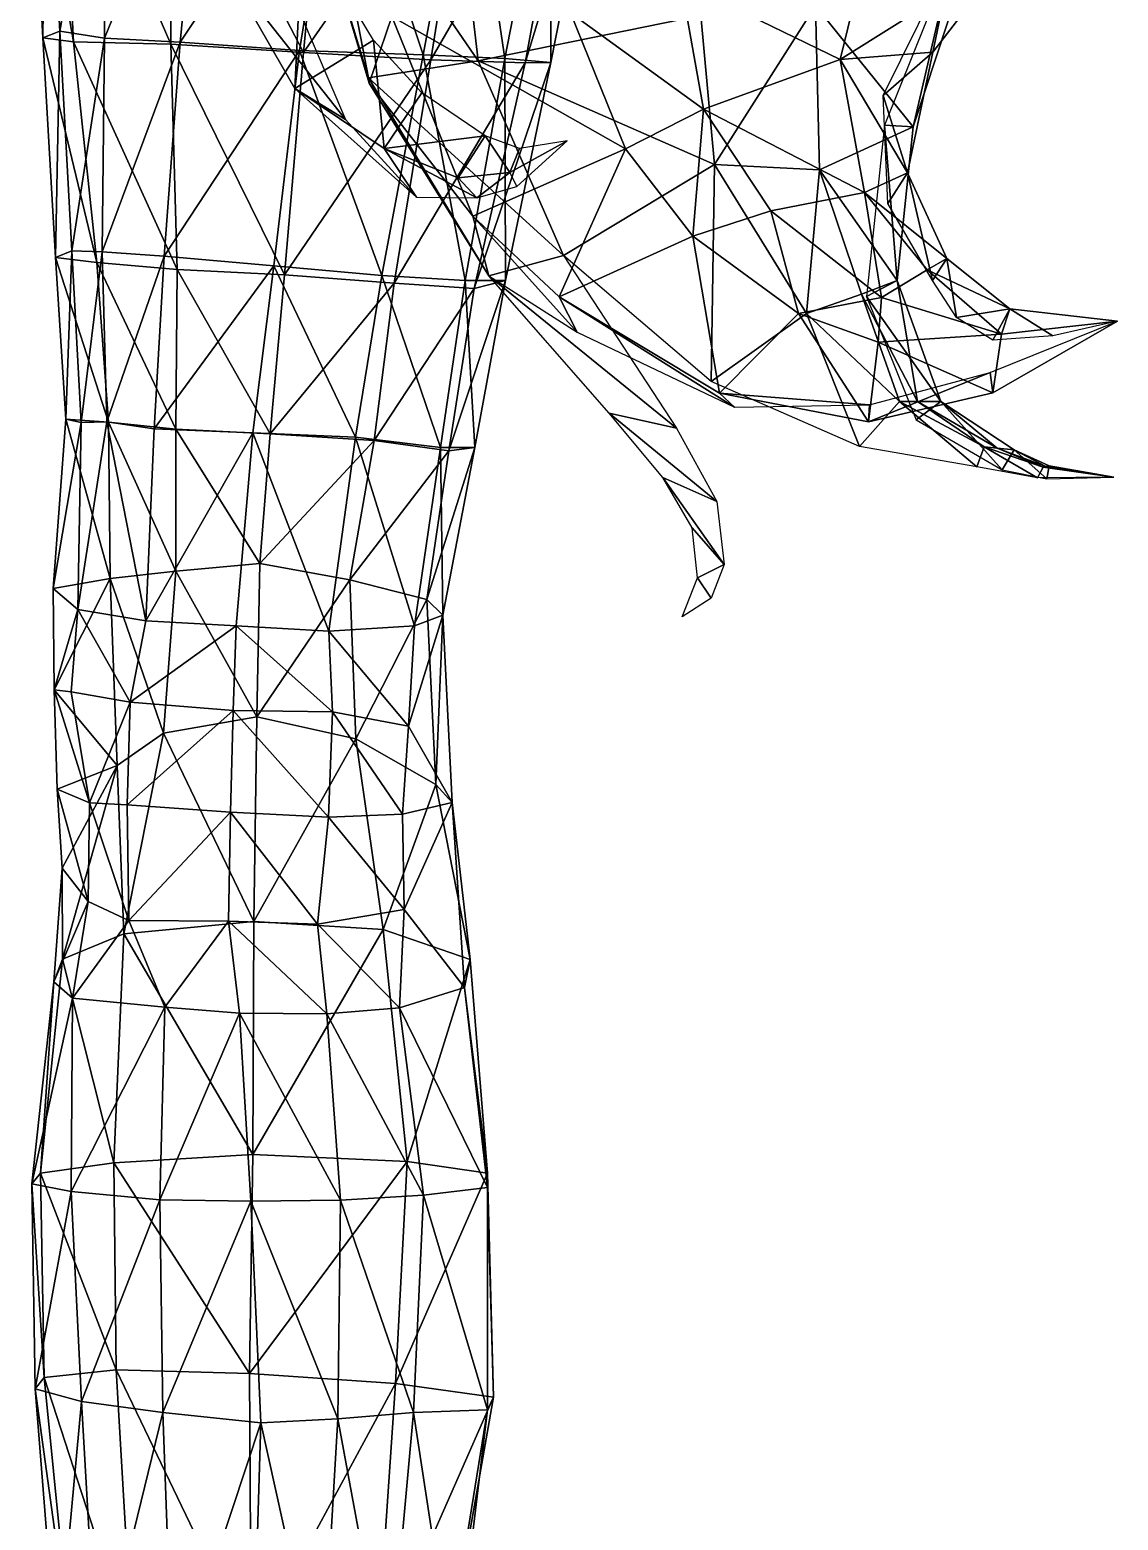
# Model space of a CAD drawing. Extents: x -64 to 64, y 0 to 156.
# Drawn here: x 0.86 to 22.85, y 29.97 to 60.08 of the extents above; entities that cross this region are included whole.
import ezdxf

# ---------------------------------------------------------------- set-up
doc = ezdxf.new("R2010")
doc.units = 0
doc.layers.add('Leg', color=250, linetype='CONTINUOUS')
doc.layers.add('tail_bottom', color=250, linetype='CONTINUOUS')

msp = doc.modelspace()

# ---------------------------------------------------------------- meshes
at = {"layer": 'Leg', "color": 250}
mesh = msp.add_polyface(dxfattribs=at)
corners = [(1.710765, 55.619797, 2.133038), (1.468453, 60.054703, 2.506364), (2.369058, 59.915237, 4.457264), (8.806561, 59.576878, 5.607757), (6.309963, 59.667282, 6.46946), (7.114651, 64.665298, 7.245974), (9.72285, 64.436989, 6.240573), (10.459458, 59.499249, 3.721655), (11.398246, 64.337853, 4.048171), (3.693725, 64.824677, -5.379022), (3.712739, 59.790085, -4.886737), (6.387239, 59.626183, -5.375939), (6.862125, 64.649475, -5.789325), (10.713136, 70.451401, 6.877969), (12.16193, 70.250458, 4.217769), (12.34294, 64.272606, 1.04137), (3.578871, 55.507553, 5.152336), (3.896261, 59.83437, 5.890963), (4.387649, 64.873382, 6.759276), (2.345546, 64.952354, 5.193979), (11.386553, 59.418404, 0.859954), (10.870247, 59.415352, -2.120245), (11.778334, 64.347458, -2.02253), (13.348325, 70.109413, 1.287169), (9.755929, 64.46991, -4.505928), (12.743519, 70.008461, -1.825428), (8.964642, 59.474709, -4.224942), (1.742843, 59.839607, -3.223634), (1.486229, 64.932007, -3.153019), (0.861736, 64.891167, 0.398883), (1.123449, 59.918663, 0.007266), (2.216055, 55.380211, -3.057259), (1.186241, 65.021904, 2.95028), (1.38386, 55.478653, -0.395459), (3.839552, 55.239388, -4.54806), (2.325167, 55.598823, 3.532937)]
mesh.append_faces([[corners[k] for k in face] for face in [(0, 1, 2), (3, 4, 5), (3, 5, 6), (7, 3, 6), (7, 6, 8), (9, 10, 11), (9, 11, 12), (13, 8, 6), (14, 15, 8), (16, 17, 4), (5, 4, 17), (5, 17, 18), (2, 19, 18), (2, 18, 17), (20, 7, 8), (20, 8, 15), (21, 20, 15), (21, 15, 22), (23, 22, 15), (24, 22, 25), (26, 21, 22), (26, 22, 24), (24, 12, 11), (24, 11, 26), (27, 28, 29), (27, 29, 30), (31, 27, 30), (19, 2, 1), (19, 1, 32), (1, 33, 30), (32, 1, 30), (32, 30, 29), (10, 9, 28), (10, 28, 27), (27, 34, 10), (35, 2, 17)]], dxfattribs={"color": 250})
mesh = msp.add_polyface(dxfattribs=at)
corners = [(2.369058, 59.915237, 4.457264), (2.325167, 55.598823, 3.532937), (1.710765, 55.619797, 2.133038), (7.43878, 51.850655, 4.433191), (5.789573, 55.314373, 5.834235), (7.971072, 55.116062, 4.939634), (6.309963, 59.667282, 6.46946), (8.806561, 59.576878, 5.607757), (3.371679, 52.020347, 4.649296), (3.578871, 55.507553, 5.152336), (10.459458, 59.499249, 3.721655), (9.658069, 55.016838, 3.265132), (9.160977, 51.645432, 2.942891), (10.472764, 55.016792, 0.451931), (9.855071, 51.64539, 0.209489), (11.386553, 59.418404, 0.859954), (10.870247, 59.415352, -2.120245), (9.839858, 54.856846, -2.157165), (8.964642, 59.474709, -4.224942), (8.223155, 54.960213, -3.844064), (7.819063, 51.786614, -3.831009), (9.325467, 51.573444, -2.285709), (5.713861, 51.917992, -4.758607), (6.003652, 55.130589, -5.006362), (3.839552, 55.239388, -4.54806), (6.387239, 59.626183, -5.375939), (3.712739, 59.790085, -4.886737), (2.216055, 55.380211, -3.057259), (1.123449, 59.918663, 0.007266), (1.38386, 55.478653, -0.395459), (1.586968, 52.21595, -0.748104), (1.896373, 52.147694, 1.699997), (1.468453, 60.054703, 2.506364), (1.742843, 59.839607, -3.223634), (2.452763, 52.156208, -3.165905), (2.419976, 52.163517, 3.098095), (3.896261, 59.83437, 5.890963), (3.810161, 52.010994, -4.448905)]
mesh.append_faces([[corners[k] for k in face] for face in [(0, 1, 2), (3, 4, 5), (5, 4, 6), (5, 6, 7), (8, 9, 4), (9, 6, 4), (7, 10, 11), (7, 11, 5), (5, 11, 12), (11, 13, 14), (13, 11, 10), (13, 10, 15), (15, 16, 17), (15, 17, 13), (16, 18, 19), (16, 19, 17), (17, 19, 20), (21, 13, 17), (22, 23, 24), (23, 25, 26), (23, 26, 24), (23, 19, 18), (23, 18, 25), (22, 19, 23), (27, 28, 29), (30, 29, 2), (30, 2, 31), (32, 2, 29), (33, 27, 24), (29, 30, 34), (29, 34, 27), (31, 2, 1), (31, 1, 35), (35, 1, 9), (1, 36, 9), (37, 24, 27)]], dxfattribs={"color": 250})
mesh = msp.add_polyface(dxfattribs=at)
corners = [(3.371679, 52.020347, 4.649296), (3.202974, 48.141445, 4.016771), (2.419976, 52.163517, 3.098095), (1.831671, 48.367504, 1.634381), (1.896373, 52.147694, 1.699997), (1.352141, 46.749508, -0.838607), (2.483067, 48.996414, -3.293785), (1.336877, 48.792545, -0.936045), (7.43878, 51.850655, 4.433191), (5.368381, 51.938061, 5.306993), (5.789573, 55.314373, 5.834235), (9.20198, 48.254482, -0.005752), (8.636173, 48.040936, 2.447274), (9.160977, 51.645432, 2.942891), (9.855071, 51.64539, 0.209489), (1.586968, 52.21595, -0.748104), (2.452763, 52.156208, -3.165905), (3.810265, 49.147709, -4.08769), (3.810161, 52.010994, -4.448905), (5.510664, 49.297199, -4.666296), (5.713861, 51.917992, -4.758607), (7.328667, 48.971024, -3.625294), (7.819063, 51.786614, -3.831009), (8.88037, 48.574352, -2.31469), (9.325467, 51.573444, -2.285709), (6.900175, 47.930256, 4.131068), (5.032376, 48.040268, 5.203369), (5.446832, 46.201382, -5.218451), (7.971072, 55.116062, 4.939634), (9.658069, 55.016838, 3.265132), (9.839858, 54.856846, -2.157165), (10.472764, 55.016792, 0.451931), (3.839552, 55.239388, -4.54806), (8.223155, 54.960213, -3.844064), (3.578871, 55.507553, 5.152336), (2.216055, 55.380211, -3.057259)]
mesh.append_faces([[corners[k] for k in face] for face in [(0, 1, 2), (2, 3, 4), (2, 1, 3), (5, 6, 7), (8, 9, 10), (11, 12, 13), (11, 13, 14), (4, 3, 7), (4, 7, 15), (16, 6, 17), (16, 17, 18), (18, 17, 19), (18, 19, 20), (19, 21, 22), (19, 22, 20), (21, 23, 24), (21, 24, 22), (25, 26, 9), (25, 9, 8), (17, 27, 19), (1, 0, 9), (1, 9, 26), (0, 10, 9), (28, 13, 8), (8, 13, 12), (8, 12, 25), (23, 11, 14), (23, 14, 24), (29, 14, 13), (30, 22, 24), (24, 14, 31), (20, 32, 18), (20, 22, 33), (2, 34, 0), (15, 7, 6), (15, 6, 16), (18, 35, 16)]], dxfattribs={"color": 250})
mesh = msp.add_polyface(dxfattribs=at)
corners = [(2.886665, 46.499256, 4.280714), (1.831671, 48.367504, 1.634381), (3.202974, 48.141445, 4.016771), (2.82685, 44.420963, 3.984919), (2.070648, 44.462337, 1.800319), (1.694456, 46.708626, 1.923176), (8.508964, 46.011646, 2.505712), (9.392247, 44.473732, -0.286088), (8.39125, 44.237362, 2.393316), (8.636173, 48.040936, 2.447274), (9.20198, 48.254482, -0.005752), (2.624621, 45.21822, -3.345842), (2.483067, 48.996414, -3.293785), (1.352141, 46.749508, -0.838607), (1.415302, 44.74007, -0.88879), (1.336877, 48.792545, -0.936045), (3.564133, 45.86858, -4.723047), (3.810265, 49.147709, -4.08769), (5.386714, 42.067528, -6.434617), (5.446832, 46.201382, -5.218451), (7.448234, 45.753693, -4.305048), (7.328667, 48.971024, -3.625294), (5.510664, 49.297199, -4.666296), (9.063635, 44.831314, -2.819952), (8.88037, 48.574352, -2.31469), (4.970567, 46.328575, 5.301113), (4.912652, 44.276485, 5.014119), (6.977266, 46.302467, 4.41951), (6.896451, 44.172977, 4.090118), (5.032376, 48.040268, 5.203369), (6.900175, 47.930256, 4.131068)]
mesh.append_faces([[corners[k] for k in face] for face in [(0, 1, 2), (0, 3, 4), (5, 0, 4), (5, 1, 0), (6, 7, 8), (6, 9, 10), (6, 10, 7), (11, 12, 13), (11, 13, 14), (13, 5, 4), (13, 4, 14), (1, 5, 13), (1, 13, 15), (16, 17, 12), (16, 12, 11), (18, 19, 16), (17, 16, 19), (18, 20, 19), (19, 20, 21), (19, 21, 22), (20, 23, 24), (20, 24, 21), (25, 26, 3), (25, 3, 0), (25, 27, 28), (25, 28, 26), (29, 25, 0), (29, 0, 2), (27, 25, 29), (27, 29, 30), (6, 27, 30), (6, 30, 9), (8, 28, 27), (8, 27, 6), (10, 24, 23), (10, 23, 7)]], dxfattribs={"color": 250})
mesh = msp.add_polyface(dxfattribs=at)
corners = [(2.864433, 42.085972, 3.120105), (2.070648, 44.462337, 1.800319), (2.82685, 44.420963, 3.984919), (3.590823, 40.336781, 2.655735), (1.724323, 40.519363, 0.953434), (9.756715, 41.301556, -3.252412), (9.641309, 40.734085, -0.769765), (9.392247, 44.473732, -0.286088), (1.514405, 43.146969, -1.192181), (1.344008, 40.845566, -1.336767), (1.521908, 41.303753, -3.82167), (2.042431, 42.468056, 1.273902), (8.425532, 42.306973, 1.866), (8.331723, 40.32468, 1.253334), (8.39125, 44.237362, 2.393316), (6.673733, 42.013184, 3.361704), (6.863224, 40.204289, 2.698436), (9.063635, 44.831314, -2.819952), (2.624621, 45.21822, -3.345842), (1.415302, 44.74007, -0.88879), (4.874533, 42.070488, 4.102905), (5.095624, 40.215092, 3.547536), (2.759315, 41.816925, -5.868715), (3.564133, 45.86858, -4.723047), (5.386714, 42.067528, -6.434617), (8.001414, 41.904038, -5.422216), (7.448234, 45.753693, -4.305048), (5.368315, 37.359539, -7.134446), (8.483115, 37.215649, -6.080245), (4.912652, 44.276485, 5.014119), (6.896451, 44.172977, 4.090118)]
mesh.append_faces([[corners[k] for k in face] for face in [(0, 1, 2), (0, 3, 4), (5, 6, 7), (8, 9, 10), (11, 0, 4), (11, 1, 0), (12, 6, 13), (12, 14, 7), (12, 7, 6), (15, 12, 13), (15, 13, 16), (17, 5, 7), (18, 19, 8), (18, 8, 10), (3, 0, 20), (3, 20, 21), (9, 8, 11), (9, 11, 4), (11, 8, 19), (11, 19, 1), (22, 23, 18), (22, 18, 10), (24, 23, 22), (24, 25, 26), (17, 26, 25), (17, 25, 5), (27, 24, 22), (5, 25, 28), (25, 24, 27), (0, 2, 29), (0, 29, 20), (20, 15, 16), (20, 16, 21), (15, 20, 29), (15, 29, 30), (30, 14, 12), (30, 12, 15)]], dxfattribs={"color": 250})
mesh = msp.add_polyface(dxfattribs=at)
corners = [(5.300922, 32.936138, -7.245019), (8.483115, 37.215649, -6.080245), (5.368315, 37.359539, -7.134446), (2.559815, 37.189335, -6.811745), (10.232022, 32.458363, -4.570516), (10.108815, 36.693775, -1.749841), (10.106715, 36.984165, -4.185443), (8.250722, 32.734146, -6.444218), (2.608122, 33.008533, -6.68762), (1.075815, 36.980644, -4.785744), (7.086223, 32.018597, 1.751787), (5.324815, 36.415394, 2.67046), (7.137615, 36.438896, 2.04546), (1.149822, 32.853145, -4.797519), (2.759315, 41.816925, -5.868715), (1.521908, 41.303753, -3.82167), (9.756715, 41.301556, -3.252412), (8.001414, 41.904038, -5.422216), (10.107223, 32.200878, -2.144914), (8.813516, 36.535488, 0.31206), (0.970222, 32.627357, -2.470218), (0.904315, 36.767662, -2.364043), (1.698715, 36.608177, 0.113059), (8.611722, 32.146484, -0.075514), (3.547922, 32.144886, 1.488286), (3.491515, 36.443188, 1.72036), (1.902622, 32.368973, -0.202816), (3.590823, 40.336781, 2.655735), (5.095624, 40.215092, 3.547536), (6.863224, 40.204289, 2.698436), (8.331723, 40.32468, 1.253334), (9.641309, 40.734085, -0.769765), (1.724323, 40.519363, 0.953434), (1.344008, 40.845566, -1.336767)]
mesh.append_faces([[corners[k] for k in face] for face in [(0, 1, 2), (0, 2, 3), (4, 5, 6), (7, 1, 0), (8, 3, 9), (8, 0, 3), (10, 11, 12), (8, 9, 13), (3, 14, 15), (3, 15, 9), (2, 14, 3), (16, 1, 6), (17, 2, 1), (18, 19, 5), (20, 21, 22), (23, 12, 19), (24, 25, 11), (26, 22, 25), (13, 9, 21), (25, 27, 28), (25, 28, 11), (28, 29, 12), (28, 12, 11), (29, 30, 19), (29, 19, 12), (5, 19, 30), (5, 30, 31), (31, 16, 6), (31, 6, 5), (6, 1, 7), (22, 32, 27), (22, 27, 25), (32, 22, 21), (32, 21, 33), (33, 21, 9), (33, 9, 15)]], dxfattribs={"color": 250})
mesh = msp.add_polyface(dxfattribs=at)
corners = [(8.250722, 32.734146, -6.444218), (7.867631, 27.08095, -5.937184), (10.232022, 32.458363, -4.570516), (6.753431, 26.39419, 1.248321), (5.526922, 31.935898, 2.557487), (7.086223, 32.018597, 1.751787), (10.107223, 32.200878, -2.144914), (10.108815, 36.693775, -1.749841), (9.250631, 26.908959, -4.526783), (5.300922, 32.936138, -7.245019), (2.608122, 33.008533, -6.68762), (5.334631, 27.328239, -6.620486), (9.446032, 26.683073, -2.387381), (8.103031, 26.510384, -0.28348), (8.611722, 32.146484, -0.075514), (5.324815, 36.415394, 2.67046), (5.359531, 26.373491, 1.969821), (3.750631, 26.561785, 1.100619), (2.933031, 27.358742, -5.943386), (3.547922, 32.144886, 1.488286), (1.416331, 27.031261, -2.362384), (2.300638, 22.775351, -4.141758), (1.707431, 27.243847, -4.410786), (8.813516, 36.535488, 0.31206), (0.970222, 32.627357, -2.470218), (1.698715, 36.608177, 0.113059), (1.902622, 32.368973, -0.202816), (7.137615, 36.438896, 2.04546), (3.491515, 36.443188, 1.72036), (1.149822, 32.853145, -4.797519), (0.904315, 36.767662, -2.364043), (2.230931, 26.744474, -0.312582), (3.341838, 22.880243, -5.440559), (5.263038, 22.862844, -6.170759), (10.106715, 36.984165, -4.185443)]
mesh.append_faces([[corners[k] for k in face] for face in [(0, 1, 2), (3, 4, 5), (2, 6, 7), (2, 1, 8), (9, 10, 11), (12, 13, 14), (14, 6, 12), (4, 15, 5), (4, 16, 17), (11, 10, 18), (16, 4, 3), (17, 19, 4), (20, 21, 22), (6, 14, 23), (24, 25, 26), (14, 5, 27), (19, 15, 4), (26, 28, 19), (29, 30, 24), (20, 24, 26), (20, 26, 31), (13, 3, 5), (13, 5, 14), (31, 26, 19), (31, 19, 17), (22, 29, 24), (22, 24, 20), (22, 32, 18), (18, 10, 29), (18, 29, 22), (33, 1, 11), (6, 2, 8), (6, 8, 12), (34, 0, 2), (0, 9, 11), (0, 11, 1), (33, 11, 18)]], dxfattribs={"color": 250})
at = {"layer": 'tail_bottom', "color": 250}
mesh = msp.add_polyface(dxfattribs=at)
corners = [(14.415241, 60.371999, -10.865523), (14.691942, 57.36369, -12.614028), (9.921528, 59.457994, -12.684228), (15.016242, 64.186608, -9.347518), (14.415241, 60.371999, -10.865523), (9.400026, 63.917208, -11.029922), (9.921528, 59.457994, -12.684228), (9.400026, 63.917208, -11.029922), (14.415241, 60.371999, -10.865523), (9.921528, 59.457994, -12.684228), (11.644634, 55.522584, -14.573432), (7.702423, 59.111994, -18.467743), (9.921528, 59.457994, -12.684228), (6.73882, 64.095111, -17.29954), (9.400026, 63.917208, -11.029922), (7.702423, 59.111994, -18.467743), (6.73882, 64.095111, -17.29954), (9.921528, 59.457994, -12.684228), (9.81203, 56.313886, -23.295258), (12.898138, 57.675991, -24.856661), (8.177724, 60.3528, -23.719957), (12.898138, 57.675991, -24.856661), (14.469242, 58.476391, -23.533558), (11.787635, 60.426098, -26.026663), (12.898138, 57.675991, -24.856661), (11.787635, 60.426098, -26.026663), (8.177724, 60.3528, -23.719957), (11.787635, 60.426098, -26.026663), (14.469242, 58.476391, -23.533558), (14.01174, 61.054195, -24.787561), (9.81203, 56.313886, -23.295258), (8.177724, 60.3528, -23.719957), (7.716923, 59.005396, -20.144447), (14.469242, 58.476391, -23.533558), (17.229149, 59.478893, -23.726957), (14.01174, 61.054195, -24.787561), (6.214519, 58.898195, -22.201454), (4.799715, 61.358603, -20.068348), (7.236422, 58.26969, -20.87505), (6.016018, 61.148898, -18.851744), (7.236422, 58.26969, -20.87505), (4.799715, 61.358603, -20.068348), (6.214519, 58.898195, -22.201454), (7.801524, 59.8701, -23.346357), (6.375119, 62.233904, -21.515652), (4.799715, 61.358603, -20.068348), (6.214519, 58.898195, -22.201454), (6.375119, 62.233904, -21.515652), (8.022825, 57.687193, -24.169859), (7.801524, 59.8701, -23.346357), (6.214519, 58.898195, -22.201454), (8.022825, 57.687193, -24.169859), (8.779727, 58.810495, -24.63316), (7.801524, 59.8701, -23.346357), (8.022825, 57.687193, -24.169859), (10.062831, 57.942792, -26.124563), (8.779727, 58.810495, -24.63316), (6.375119, 62.233904, -21.515652), (5.490917, 64.934413, -20.154947), (4.799715, 61.358603, -20.068348), (4.081313, 64.476711, -18.583044), (4.799715, 61.358603, -20.068348), (5.490917, 64.934413, -20.154947), (4.081313, 64.476711, -18.583044), (5.290716, 64.476108, -17.36574), (6.016018, 61.148898, -18.851744), (4.799715, 61.358603, -20.068348), (4.081313, 64.476711, -18.583044), (6.016018, 61.148898, -18.851744), (14.01174, 61.054195, -24.787561), (13.711939, 63.444904, -26.025164), (11.787635, 60.426098, -26.026663), (11.129433, 63.563706, -26.991367), (11.787635, 60.426098, -26.026663), (13.711939, 63.444904, -26.025164), (13.711939, 63.444904, -26.025164), (13.75174, 66.058205, -27.087566), (11.129433, 63.563706, -26.991367), (18.369551, 63.580504, -26.576164), (13.75174, 66.058205, -27.087566), (13.711939, 63.444904, -26.025164), (11.787635, 60.426098, -26.026663), (11.129433, 63.563706, -26.991367), (8.177724, 60.3528, -23.719957), (7.636323, 63.220907, -24.412859), (8.177724, 60.3528, -23.719957), (11.129433, 63.563706, -26.991367), (11.129433, 63.563706, -26.991367), (7.520422, 66.53702, -24.800959), (7.636323, 63.220907, -24.412859), (6.002218, 65.406108, -20.483648), (6.73882, 64.095111, -17.29954), (6.79562, 62.111803, -20.404247), (7.636323, 63.220907, -24.412859), (6.002218, 65.406108, -20.483648), (6.79562, 62.111803, -20.404247), (7.702423, 59.111994, -18.467743), (7.716923, 59.005396, -20.144447), (6.79562, 62.111803, -20.404247), (6.73882, 64.095111, -17.29954), (7.702423, 59.111994, -18.467743), (6.79562, 62.111803, -20.404247), (8.177724, 60.3528, -23.719957), (7.636323, 63.220907, -24.412859), (6.79562, 62.111803, -20.404247), (7.716923, 59.005396, -20.144447), (8.177724, 60.3528, -23.719957), (6.79562, 62.111803, -20.404247), (14.01174, 61.054195, -24.787561), (17.785052, 61.743201, -25.286261), (13.711939, 63.444904, -26.025164), (15.016242, 64.186608, -9.347518), (17.247049, 64.015511, -12.068926), (14.415241, 60.371999, -10.865523), (16.736747, 60.569096, -12.854028), (14.415241, 60.371999, -10.865523), (17.247049, 64.015511, -12.068926), (16.812248, 57.254787, -14.080531), (14.691942, 57.36369, -12.614028), (16.736747, 60.569096, -12.854028), (14.415241, 60.371999, -10.865523), (16.736747, 60.569096, -12.854028), (14.691942, 57.36369, -12.614028)]
mesh.append_faces([[corners[k] for k in face] for face in [(0, 1, 2), (3, 4, 5), (6, 7, 8), (9, 10, 11), (12, 13, 14), (15, 16, 17), (18, 19, 20), (21, 22, 23), (24, 25, 26), (27, 28, 29), (30, 31, 32), (33, 34, 35), (36, 37, 38), (39, 40, 41), (42, 43, 44), (45, 46, 47), (48, 49, 50), (51, 52, 53), (54, 55, 56), (57, 58, 59), (60, 61, 62), (63, 64, 65), (66, 67, 68), (69, 70, 71), (72, 73, 74), (75, 76, 77), (78, 79, 80), (81, 82, 83), (84, 85, 86), (87, 88, 89), (90, 91, 92), (93, 94, 95), (96, 97, 98), (99, 100, 101), (102, 103, 104), (105, 106, 107), (108, 109, 110), (111, 112, 113), (114, 115, 116), (117, 118, 119), (120, 121, 122)]], dxfattribs={"color": 250})
mesh = msp.add_polyface(dxfattribs=at)
corners = [(18.126951, 58.157489, -17.612343), (18.381252, 55.017581, -15.544436), (18.704853, 58.122589, -14.978134), (18.126951, 58.157489, -17.612343), (17.764452, 54.694183, -17.128639), (18.381252, 55.017581, -15.544436), (18.066653, 54.675582, -24.011559), (15.831046, 56.425884, -23.341757), (16.389147, 54.347377, -24.195358), (18.066653, 54.675582, -24.011559), (16.389147, 54.347377, -24.195358), (18.001152, 53.768477, -24.318459), (19.869255, 61.655799, -14.343033), (19.521456, 61.630302, -18.018642), (18.704853, 58.122589, -14.978134), (18.126951, 58.157489, -17.612343), (18.704853, 58.122589, -14.978134), (19.521456, 61.630302, -18.018642), (19.521456, 61.630302, -18.018642), (19.869255, 61.655799, -14.343033), (21.085859, 64.496909, -14.151232), (21.085859, 64.496909, -14.151232), (21.690761, 65.065207, -18.033642), (19.521456, 61.630302, -18.018642), (20.634659, 61.613795, -22.601156), (19.104954, 59.633491, -21.795351), (19.521456, 61.630302, -18.018642), (19.104954, 59.633491, -21.795351), (18.101452, 58.753787, -18.461344), (19.521456, 61.630302, -18.018642), (18.191952, 56.575385, -19.507246), (18.101452, 58.753787, -18.461344), (18.591654, 57.190085, -21.817753), (19.104954, 59.633491, -21.795351), (18.591654, 57.190085, -21.817753), (18.101452, 58.753787, -18.461344), (18.591654, 57.190085, -21.817753), (19.387356, 55.45988, -22.699156), (19.100155, 55.014281, -20.946949), (19.100155, 55.014281, -20.946949), (18.191952, 56.575385, -19.507246), (18.591654, 57.190085, -21.817753), (17.785052, 61.743201, -25.286261), (14.01174, 61.054195, -24.787561), (17.229149, 59.478893, -23.726957), (17.785052, 61.743201, -25.286261), (17.229149, 59.478893, -23.726957), (20.634659, 61.613795, -22.601156), (19.104954, 59.633491, -21.795351), (20.634659, 61.613795, -22.601156), (17.229149, 59.478893, -23.726957), (19.104954, 59.633491, -21.795351), (17.229149, 59.478893, -23.726957), (18.591654, 57.190085, -21.817753), (17.785052, 61.743201, -25.286261), (20.634659, 61.613795, -22.601156), (18.369551, 63.580504, -26.576164), (20.634659, 61.613795, -22.601156), (22.848366, 64.090208, -23.856157), (18.369551, 63.580504, -26.576164), (19.521456, 61.630302, -18.018642), (21.690761, 65.065207, -18.033642), (22.848366, 64.090208, -23.856157), (20.634659, 61.613795, -22.601156), (19.521456, 61.630302, -18.018642), (22.848366, 64.090208, -23.856157), (18.591654, 57.190085, -21.817753), (17.229149, 59.478893, -23.726957), (17.722653, 56.795684, -23.193855), (17.229149, 59.478893, -23.726957), (14.469242, 58.476391, -23.533558), (17.722653, 56.795684, -23.193855), (15.831046, 56.425884, -23.341757), (18.066653, 54.675582, -24.011559), (17.722653, 56.795684, -23.193855), (19.387356, 55.45988, -22.699156), (18.591654, 57.190085, -21.817753), (17.722653, 56.795684, -23.193855), (18.066653, 54.675582, -24.011559), (20.493359, 53.934077, -24.790062), (18.986153, 55.234881, -23.096355), (20.66016, 54.444975, -23.780956), (19.387356, 55.45988, -22.699156), (18.986153, 55.234881, -23.096355), (20.493359, 53.934077, -24.790062), (20.66016, 54.444975, -23.780956), (18.986153, 55.234881, -23.096355), (19.387356, 55.45988, -22.699156), (17.722653, 56.795684, -23.193855), (18.986153, 55.234881, -23.096355), (17.722653, 56.795684, -23.193855), (18.066653, 54.675582, -24.011559), (18.986153, 55.234881, -23.096355), (17.785052, 61.743201, -25.286261), (18.369551, 63.580504, -26.576164), (13.711939, 63.444904, -26.025164), (19.100155, 55.014281, -20.946949), (19.387356, 55.45988, -22.699156), (19.579855, 54.266375, -21.816153), (19.387356, 55.45988, -22.699156), (20.66016, 54.444975, -23.780956), (19.579855, 54.266375, -21.816153), (21.085859, 64.496909, -14.151232), (19.869255, 61.655799, -14.343033), (17.247049, 64.015511, -12.068926), (16.736747, 60.569096, -12.854028), (17.247049, 64.015511, -12.068926), (19.869255, 61.655799, -14.343033), (19.869255, 61.655799, -14.343033), (18.704853, 58.122589, -14.978134), (16.736747, 60.569096, -12.854028), (16.812248, 57.254787, -14.080531), (16.736747, 60.569096, -12.854028), (18.704853, 58.122589, -14.978134), (18.704853, 58.122589, -14.978134), (18.381252, 55.017581, -15.544436), (16.812248, 57.254787, -14.080531), (17.65995, 54.738681, -14.743834), (16.812248, 57.254787, -14.080531), (18.381252, 55.017581, -15.544436), (17.65995, 54.738681, -14.743834), (16.554246, 54.348976, -14.290133), (16.812248, 57.254787, -14.080531)]
mesh.append_faces([[corners[k] for k in face] for face in [(0, 1, 2), (3, 4, 5), (6, 7, 8), (9, 10, 11), (12, 13, 14), (15, 16, 17), (18, 19, 20), (21, 22, 23), (24, 25, 26), (27, 28, 29), (30, 31, 32), (33, 34, 35), (36, 37, 38), (39, 40, 41), (42, 43, 44), (45, 46, 47), (48, 49, 50), (51, 52, 53), (54, 55, 56), (57, 58, 59), (60, 61, 62), (63, 64, 65), (66, 67, 68), (69, 70, 71), (72, 73, 74), (75, 76, 77), (78, 79, 80), (81, 82, 83), (84, 85, 86), (87, 88, 89), (90, 91, 92), (93, 94, 95), (96, 97, 98), (99, 100, 101), (102, 103, 104), (105, 106, 107), (108, 109, 110), (111, 112, 113), (114, 115, 116), (117, 118, 119), (120, 121, 122)]], dxfattribs={"color": 250})
mesh = msp.add_polyface(dxfattribs=at)
corners = [(11.644634, 55.522584, -14.573432), (14.691942, 57.36369, -12.614028), (14.623542, 52.976376, -15.187534), (16.554246, 54.348976, -14.290133), (14.623542, 52.976376, -15.187534), (14.691942, 57.36369, -12.614028), (15.094944, 52.455273, -22.083954), (17.827853, 52.504272, -23.677258), (14.796743, 52.738174, -23.959759), (11.644634, 55.522584, -14.573432), (9.921528, 59.457994, -12.684228), (14.691942, 57.36369, -12.614028), (10.13543, 55.108583, -19.936348), (7.702423, 59.111994, -18.467743), (11.644634, 55.522584, -14.573432), (14.469242, 58.476391, -23.533558), (12.898138, 57.675991, -24.856661), (14.255942, 55.909683, -24.356659), (15.831046, 56.425884, -23.341757), (14.469242, 58.476391, -23.533558), (14.255942, 55.909683, -24.356659), (12.898138, 57.675991, -24.856661), (9.81203, 56.313886, -23.295258), (11.558335, 54.689381, -23.384758), (14.796743, 52.738174, -23.959759), (14.255942, 55.909683, -24.356659), (11.558335, 54.689381, -23.384758), (14.255942, 55.909683, -24.356659), (12.898138, 57.675991, -24.856661), (11.558335, 54.689381, -23.384758), (12.568737, 52.338074, -20.86685), (10.13543, 55.108583, -19.936348), (13.926741, 52.030476, -18.265345), (11.644634, 55.522584, -14.573432), (13.926741, 52.030476, -18.265345), (10.13543, 55.108583, -19.936348), (9.81203, 56.313886, -23.295258), (10.13543, 55.108583, -19.936348), (11.917436, 53.971379, -20.376047), (11.558335, 54.689381, -23.384758), (9.81203, 56.313886, -23.295258), (11.917436, 53.971379, -20.376047), (14.796743, 52.738174, -23.959759), (11.558335, 54.689381, -23.384758), (15.094944, 52.455273, -22.083954), (11.917436, 53.971379, -20.376047), (15.094944, 52.455273, -22.083954), (11.558335, 54.689381, -23.384758), (15.831046, 56.425884, -23.341757), (14.255942, 55.909683, -24.356659), (16.389147, 54.347377, -24.195358), (14.255942, 55.909683, -24.356659), (14.796743, 52.738174, -23.959759), (16.389147, 54.347377, -24.195358), (7.702423, 59.111994, -18.467743), (10.13543, 55.108583, -19.936348), (7.716923, 59.005396, -20.144447), (10.13543, 55.108583, -19.936348), (9.81203, 56.313886, -23.295258), (7.716923, 59.005396, -20.144447), (14.623542, 52.976376, -15.187534), (16.554246, 54.348976, -14.290133), (17.620851, 51.660972, -14.615534), (14.037342, 48.222561, -23.731256), (14.353142, 49.012768, -22.727055), (14.628343, 48.596763, -22.509056), (14.244842, 50.020767, -22.096254), (14.890444, 49.277565, -21.286951), (14.353142, 49.012768, -22.727055), (14.628343, 48.596763, -22.509056), (14.353142, 49.012768, -22.727055), (14.890444, 49.277565, -21.286951), (13.647141, 51.037571, -21.475952), (12.568737, 52.338074, -20.86685), (14.742743, 50.550671, -19.774347), (13.926741, 52.030476, -18.265345), (14.742743, 50.550671, -19.774347), (12.568737, 52.338074, -20.86685), (14.244842, 50.020767, -22.096254), (13.647141, 51.037571, -21.475952), (14.890444, 49.277565, -21.286951), (14.742743, 50.550671, -19.774347), (14.890444, 49.277565, -21.286951), (13.647141, 51.037571, -21.475952), (8.670326, 56.699186, -23.293055), (8.022825, 57.687193, -24.169859), (6.214519, 58.898195, -22.201454), (6.214519, 58.898195, -22.201454), (7.236422, 58.26969, -20.87505), (8.670326, 56.699186, -23.293055), (8.022825, 57.687193, -24.169859), (9.51503, 57.089387, -25.944063), (10.062831, 57.942792, -26.124563), (9.51503, 57.089387, -25.944063), (8.022825, 57.687193, -24.169859), (9.88893, 56.684987, -25.789364), (8.670326, 56.699186, -23.293055), (9.88893, 56.684987, -25.789364), (8.022825, 57.687193, -24.169859), (14.469242, 58.476391, -23.533558), (15.831046, 56.425884, -23.341757), (17.722653, 56.795684, -23.193855), (10.699232, 56.915486, -27.043568), (11.718635, 57.84219, -27.72687), (10.555833, 57.202286, -27.125967), (10.555833, 57.202286, -27.125967), (9.88893, 56.684987, -25.789364), (10.699232, 56.915486, -27.043568), (9.88893, 56.684987, -25.789364), (10.555833, 57.202286, -27.125967), (9.51503, 57.089387, -25.944063), (10.555833, 57.202286, -27.125967), (11.718635, 57.84219, -27.72687), (10.751332, 57.684491, -27.115168), (9.51503, 57.089387, -25.944063), (10.555833, 57.202286, -27.125967), (10.062831, 57.942792, -26.124563), (10.751332, 57.684491, -27.115168), (10.062831, 57.942792, -26.124563), (10.555833, 57.202286, -27.125967), (14.691942, 57.36369, -12.614028), (16.812248, 57.254787, -14.080531), (16.554246, 54.348976, -14.290133)]
mesh.append_faces([[corners[k] for k in face] for face in [(0, 1, 2), (3, 4, 5), (6, 7, 8), (9, 10, 11), (12, 13, 14), (15, 16, 17), (18, 19, 20), (21, 22, 23), (24, 25, 26), (27, 28, 29), (30, 31, 32), (33, 34, 35), (36, 37, 38), (39, 40, 41), (42, 43, 44), (45, 46, 47), (48, 49, 50), (51, 52, 53), (54, 55, 56), (57, 58, 59), (60, 61, 62), (63, 64, 65), (66, 67, 68), (69, 70, 71), (72, 73, 74), (75, 76, 77), (78, 79, 80), (81, 82, 83), (84, 85, 86), (87, 88, 89), (90, 91, 92), (93, 94, 95), (96, 97, 98), (99, 100, 101), (102, 103, 104), (105, 106, 107), (108, 109, 110), (111, 112, 113), (114, 115, 116), (117, 118, 119), (120, 121, 122)]], dxfattribs={"color": 250})
mesh = msp.add_polyface(dxfattribs=at)
corners = [(22.834765, 54.197878, -25.747763), (20.493359, 53.934077, -24.790062), (20.315958, 52.747172, -25.040161), (22.834765, 54.197878, -25.747763), (20.315958, 52.747172, -25.040161), (20.264658, 53.158972, -24.393358), (17.801352, 52.161372, -24.510859), (14.796743, 52.738174, -23.959759), (17.827853, 52.504272, -23.677258), (17.801352, 52.161372, -24.510859), (17.827853, 52.504272, -23.677258), (20.264658, 53.158972, -24.393358), (20.315958, 52.747172, -25.040161), (17.801352, 52.161372, -24.510859), (20.264658, 53.158972, -24.393358), (14.796743, 52.738174, -23.959759), (17.801352, 52.161372, -24.510859), (16.389147, 54.347377, -24.195358), (20.493359, 53.934077, -24.790062), (18.066653, 54.675582, -24.011559), (18.001152, 53.768477, -24.318459), (17.801352, 52.161372, -24.510859), (20.315958, 52.747172, -25.040161), (18.001152, 53.768477, -24.318459), (20.315958, 52.747172, -25.040161), (20.493359, 53.934077, -24.790062), (18.001152, 53.768477, -24.318459), (16.389147, 54.347377, -24.195358), (17.801352, 52.161372, -24.510859), (18.001152, 53.768477, -24.318459), (20.493359, 53.934077, -24.790062), (22.834765, 54.197878, -25.747763), (20.66016, 54.444975, -23.780956), (19.994957, 51.25117, -14.191333), (18.431352, 52.570972, -14.467632), (20.138258, 51.654571, -14.270932), (19.994957, 51.25117, -14.191333), (17.620851, 51.660972, -14.615534), (18.431352, 52.570972, -14.467632), (18.431352, 52.570972, -14.467632), (17.620851, 51.660972, -14.615534), (16.554246, 54.348976, -14.290133), (18.381252, 55.017581, -15.544436), (17.764452, 54.694183, -17.128639), (19.264455, 52.569175, -15.372735), (18.765253, 52.199573, -16.409838), (19.264455, 52.569175, -15.372735), (17.764452, 54.694183, -17.128639), (18.765253, 52.199573, -16.409838), (20.50276, 51.189269, -15.279736), (19.264455, 52.569175, -15.372735), (20.743959, 51.596068, -14.780133), (19.264455, 52.569175, -15.372735), (20.50276, 51.189269, -15.279736), (21.407661, 51.008269, -14.635433), (22.759365, 51.04407, -13.680131), (21.45726, 51.275969, -14.404532), (21.45726, 51.275969, -14.404532), (20.743959, 51.596068, -14.780133), (21.407661, 51.008269, -14.635433), (20.50276, 51.189269, -15.279736), (21.407661, 51.008269, -14.635433), (20.743959, 51.596068, -14.780133), (21.335861, 51.247969, -13.991632), (22.759365, 51.04407, -13.680131), (21.21936, 51.032267, -13.971031), (21.21936, 51.032267, -13.971031), (20.138258, 51.654571, -14.270932), (21.335861, 51.247969, -13.991632), (19.994957, 51.25117, -14.191333), (20.138258, 51.654571, -14.270932), (21.21936, 51.032267, -13.971031), (20.66016, 54.444975, -23.780956), (20.318857, 53.808978, -23.057755), (19.579855, 54.266375, -21.816153), (20.318857, 53.808978, -23.057755), (20.66016, 54.444975, -23.780956), (21.525162, 53.897276, -24.285358), (20.66016, 54.444975, -23.780956), (22.834765, 54.197878, -25.747763), (21.525162, 53.897276, -24.285358), (18.792352, 52.570175, -14.859835), (18.381252, 55.017581, -15.544436), (19.264455, 52.569175, -15.372735), (18.381252, 55.017581, -15.544436), (18.792352, 52.570175, -14.859835), (17.65995, 54.738681, -14.743834), (16.554246, 54.348976, -14.290133), (17.65995, 54.738681, -14.743834), (18.431352, 52.570972, -14.467632), (18.792352, 52.570175, -14.859835), (18.431352, 52.570972, -14.467632), (17.65995, 54.738681, -14.743834), (19.264455, 52.569175, -15.372735), (20.400657, 51.629268, -14.491533), (18.792352, 52.570175, -14.859835), (19.264455, 52.569175, -15.372735), (20.743959, 51.596068, -14.780133), (20.400657, 51.629268, -14.491533), (18.431352, 52.570972, -14.467632), (18.792352, 52.570175, -14.859835), (20.138258, 51.654571, -14.270932), (20.400657, 51.629268, -14.491533), (20.138258, 51.654571, -14.270932), (18.792352, 52.570175, -14.859835), (20.743959, 51.596068, -14.780133), (21.38846, 51.26007, -14.170532), (20.400657, 51.629268, -14.491533), (21.45726, 51.275969, -14.404532), (21.38846, 51.26007, -14.170532), (20.743959, 51.596068, -14.780133), (21.38846, 51.26007, -14.170532), (21.335861, 51.247969, -13.991632), (20.400657, 51.629268, -14.491533), (20.138258, 51.654571, -14.270932), (20.400657, 51.629268, -14.491533), (21.335861, 51.247969, -13.991632), (21.38846, 51.26007, -14.170532), (22.759365, 51.04407, -13.680131), (21.335861, 51.247969, -13.991632), (21.38846, 51.26007, -14.170532), (21.45726, 51.275969, -14.404532), (22.759365, 51.04407, -13.680131)]
mesh.append_faces([[corners[k] for k in face] for face in [(0, 1, 2), (3, 4, 5), (6, 7, 8), (9, 10, 11), (12, 13, 14), (15, 16, 17), (18, 19, 20), (21, 22, 23), (24, 25, 26), (27, 28, 29), (30, 31, 32), (33, 34, 35), (36, 37, 38), (39, 40, 41), (42, 43, 44), (45, 46, 47), (48, 49, 50), (51, 52, 53), (54, 55, 56), (57, 58, 59), (60, 61, 62), (63, 64, 65), (66, 67, 68), (69, 70, 71), (72, 73, 74), (75, 76, 77), (78, 79, 80), (81, 82, 83), (84, 85, 86), (87, 88, 89), (90, 91, 92), (93, 94, 95), (96, 97, 98), (99, 100, 101), (102, 103, 104), (105, 106, 107), (108, 109, 110), (111, 112, 113), (114, 115, 116), (117, 118, 119), (120, 121, 122)]], dxfattribs={"color": 250})

doc.saveas('drawing.dxf')
